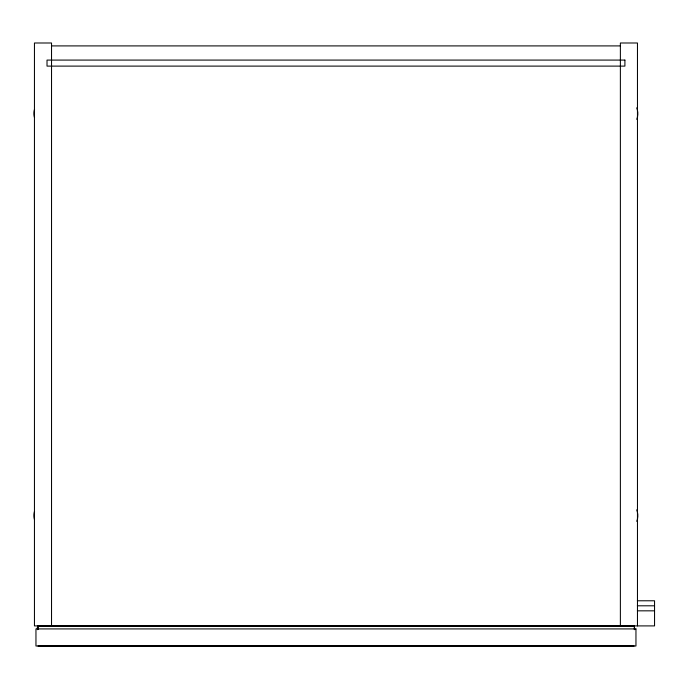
<?xml version="1.0" encoding="UTF-8"?>
<svg xmlns="http://www.w3.org/2000/svg" width="689" height="689" viewBox="0 0 689 689"><rect width="100%" height="100%" fill="white"/><g stroke="black" fill="none" stroke-linecap="round" stroke-linejoin="round"><path stroke-width="1.03" d="M37.585 627.963L37.585 627.395M37.585 627.068L37.585 626.413M37.594 626.335L37.964 625.827L633.949 625.862L634.448 626.335L634.414 629.531M633.949 626.335L634.164 625.862L634.414 626.335L37.464 626.335C38.265 624.673 36.638 628.816 37.499 629.531M634.164 625.862L634.164 626.335M634.388 626.129L37.499 626.112M634.147 645.946L37.964 645.972M51.537 45.905L620.376 45.905M637.351 600.782L654.55 600.782L654.55 625.905L34.45 625.905L34.45 42.994L51.537 42.994L51.537 625.905M637.351 605.803L654.55 605.803M637.351 610.833L654.55 610.833M37.749 625.862L37.749 629.522M637.463 625.905L637.463 42.994L620.376 42.994L620.376 625.905M634.388 626.198L634.388 629.686M37.964 625.827L37.964 629.522M37.585 626.198L37.585 629.686M34.536 117.449A30.325 30.325 0 0 1 34.536 109.577M34.398 117.466A30.325 30.325 0 0 1 34.381 109.56M637.067 119.395A30.325 30.325 0 0 0 637.067 107.639A30.23 30.23 0 0 1 637.179 119.412M637.067 521.401A30.325 30.325 0 0 0 637.067 509.653A30.23 30.23 0 0 1 637.179 521.427M34.536 519.463A30.325 30.325 0 0 1 34.536 511.591M34.398 519.48A30.325 30.325 0 0 1 34.381 511.574M624.906 60.081L47.016 60.081L47.016 66.11L624.906 66.11L624.906 60.081M635.956 628.919L35.957 628.919L35.957 646.006L635.956 646.006L635.956 628.919"/></g></svg>
